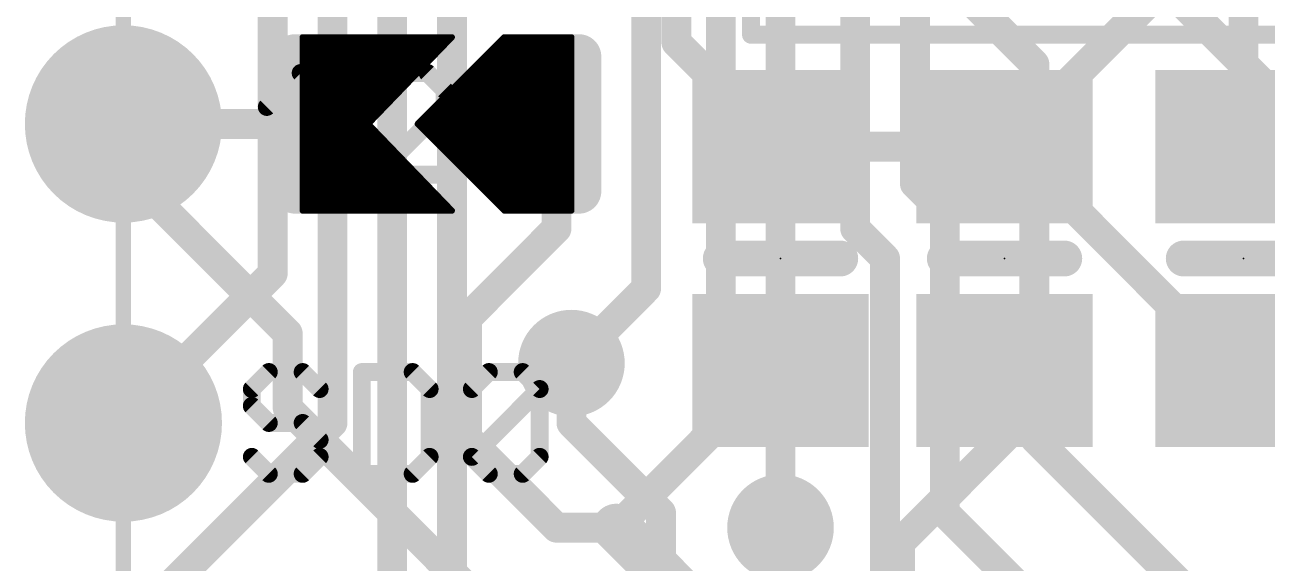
# Model space of a CAD drawing. Extents: x -11.8 to 18.1, y -9.3 to 37.4.
# Drawn here: x 0.43 to 11, y 7.7 to 12.27 of the extents above; entities that cross this region are included whole.
import ezdxf

# ---------------------------------------------------------------- set-up
doc = ezdxf.new("R2010")
doc.units = 0
for name, color, linetype in [('1', 12, 'CONTINUOUS'), ('16', 132, 'CONTINUOUS'), ('17', 110, 'CONTINUOUS'), ('18', 110, 'CONTINUOUS'), ('20', 53, 'CONTINUOUS'), ('21', 40, 'CONTINUOUS'), ('23', 53, 'CONTINUOUS')]:
    doc.layers.add(name, color=color, linetype=linetype)

# ---------------------------------------------------------------- blocks, each defined once
blk = doc.blocks.new('RECT121920X243840R50')
at = {"const_width": 0.1905}
blk.add_lwpolyline([(0.2858, -0.5715), (0.2858, 0.5715, 0.4142), (0.1905, 0.6668), (-0.1905, 0.6668, 0.4142), (-0.2858, 0.5715), (-0.2858, -0.5715, 0.4142), (-0.1905, -0.6668), (0.1905, -0.6668, 0.4142)], format="xyb", close=True, dxfattribs=at)
blk.add_solid([(-0.2159, -0.5969), (0.2159, -0.5969), (-0.2159, 0.5969), (0.2159, 0.5969)])
blk = doc.blocks.new('ROUNDP')
at = {"const_width": 0.5}
blk.add_lwpolyline([(0, -0.25, 1), (0, 0.25, 1), (0, -0.25)], format="xyb", dxfattribs=at)
blk = doc.blocks.new('RECT')
blk.add_solid([(-0.5, -0.5), (0.5, -0.5), (-0.5, 0.5), (0.5, 0.5)])
blk = doc.blocks.new('ROUNDV')
at = {"const_width": 0.5}
blk.add_lwpolyline([(0, -0.25, 1), (0, 0.25, 1), (0, -0.25)], format="xyb", dxfattribs=at)

msp = doc.modelspace()

# ---------------------------------------------------------------- linework, layer by layer
at = {"layer": '1', "const_width": 0.254}
for points in [[(10.795, 17.272), (10.795, 11.237)], [(2.54, 14.224), (2.54, 10.16)], [(3.048, 13.843), (3.048, 8.89)], [(3.556, 13.462), (3.556, 6.096)], [(4.064, 13.081), (4.064, 4.064)], [(10.287, 12.761), (8.763, 11.237)], [(5.9722, 12.427), (5.9722, 12.1228)], [(5.9722, 12.1228), (6.858, 11.237)], [(6.858, 11.237), (8.763, 11.237)], [(8.763, 11.237), (8.829, 11.237)], [(8.829, 11.237), (10.729, 9.337)], [(10.795, 11.237), (11.877, 11.237)], [(2.54, 10.16), (1.27, 8.89)], [(5.08, 8.89), (5.08, 9.398)], [(6.858, 9.337), (6.858, 8.001)], [(8.763, 9.337), (8.763, 8.763)], [(10.729, 9.337), (10.795, 9.337)], [(3.048, 8.89), (1.27, 7.112)], [(5.842, 8.128), (5.08, 8.89)], [(8.763, 8.763), (7.874, 7.874)], [(5.842, 7.493), (5.842, 8.128)], [(7.874, 7.874), (7.874, 7.493)]]:
    msp.add_lwpolyline(points, dxfattribs=at)
at = {"layer": '1', "const_width": 0.127}
for points in [[(6.0171, 12.1677, 1), (5.9273, 12.0779)], [(5.9087, 12.1228, 1), (6.0357, 12.1228)], [(6.858, 11.3005, 1), (6.858, 11.1735)], [(6.8131, 11.1921, 1), (6.9029, 11.2819)], [(8.763, 11.3005, 1), (8.763, 11.1735)], [(8.7181, 11.2819, 1), (8.8079, 11.1921)], [(8.763, 11.1735, 1), (8.763, 11.3005)], [(8.8739, 11.2819, 1), (8.7841, 11.1921)], [(8.829, 11.1735, 1), (8.829, 11.3005)], [(10.795, 11.3005, 1), (10.795, 11.1735)], [(10.7315, 11.237, 1), (10.8585, 11.237)], [(2.5849, 10.1151, 1), (2.4951, 10.2049)], [(2.4765, 10.16, 1), (2.6035, 10.16)], [(5.1435, 9.398, 1), (5.0165, 9.398)], [(6.9215, 9.337, 1), (6.7945, 9.337)], [(8.8265, 9.337, 1), (8.6995, 9.337)], [(10.729, 9.4005, 1), (10.729, 9.2735)], [(10.6841, 9.2921, 1), (10.7739, 9.3819)], [(10.795, 9.2735, 1), (10.795, 9.4005)], [(1.2251, 8.9349, 1), (1.3149, 8.8451)], [(3.0929, 8.8451, 1), (3.0031, 8.9349)], [(5.1249, 8.9349, 1), (5.0351, 8.8451)], [(2.9845, 8.89, 1), (3.1115, 8.89)], [(5.0165, 8.89, 1), (5.1435, 8.89)], [(8.8079, 8.7181, 1), (8.7181, 8.8079)], [(8.6995, 8.763, 1), (8.8265, 8.763)], [(5.9055, 8.128, 1), (5.7785, 8.128)], [(5.7971, 8.0831, 1), (5.8869, 8.1729)], [(6.7945, 8.001, 1), (6.9215, 8.001)], [(7.9375, 7.874, 1), (7.8105, 7.874)], [(7.8291, 7.9189, 1), (7.9189, 7.8291)]]:
    msp.add_lwpolyline(points, format="xyb", dxfattribs=at)
at = {"layer": '16'}
for points, const_width in [([(6.858, 8.001), (6.858, 16.51)], 0.254), ([(7.493, 15.494), (7.493, 10.541)], 0.254), ([(8.001, 14.605), (8.001, 10.922)], 0.254), ([(9.652, 13.081), (13.843, 8.89)], 0.254), ([(6.35, 12.827), (6.35, 8.89)], 0.254), ([(5.715, 10.033), (5.715, 12.446)], 0.254), ([(8.509, 12.446), (9.017, 11.938)], 0.254), ([(2.794, 10.6934), (2.794, 12.1666)], 0.0508), ([(2.794, 12.1666), (4.064, 12.1666)], 0.0508), ([(2.794, 12.1412), (4.0395, 12.1412)], 0.0508), ([(4.064, 12.1666), (3.3528, 11.43)], 0.0508), ([(4.5085, 12.1666), (3.7719, 11.43)], 0.0508), ([(4.4831, 12.1412), (5.08, 12.1412)], 0.0508), ([(5.08, 12.1666), (4.5085, 12.1666)], 0.0508), ([(5.08, 10.6934), (5.08, 12.1666)], 0.0508), ([(2.794, 12.0904), (3.9904, 12.0904)], 0.0508), ([(2.794, 12.0396), (3.9414, 12.0396)], 0.0508), ([(4.3815, 12.0396), (5.08, 12.0396)], 0.0508), ([(4.4323, 12.0904), (5.08, 12.0904)], 0.0508), ([(9.017, 11.938), (9.017, 8.763)], 0.254), ([(2.794, 11.9888), (3.8923, 11.9888)], 0.0508), ([(2.794, 11.938), (3.8433, 11.938)], 0.0508), ([(4.2799, 11.938), (5.08, 11.938)], 0.0508), ([(4.3307, 11.9888), (5.08, 11.9888)], 0.0508), ([(2.794, 11.8872), (3.7942, 11.8872)], 0.0508), ([(2.794, 11.8364), (3.7452, 11.8364)], 0.0508), ([(4.1783, 11.8364), (5.08, 11.8364)], 0.0508), ([(4.2291, 11.8872), (5.08, 11.8872)], 0.0508), ([(2.794, 11.7856), (3.6961, 11.7856)], 0.0508), ([(2.794, 11.7348), (3.6471, 11.7348)], 0.0508), ([(4.0767, 11.7348), (5.08, 11.7348)], 0.0508), ([(4.1275, 11.7856), (5.08, 11.7856)], 0.0508), ([(2.794, 11.684), (3.598, 11.684)], 0.0508), ([(2.794, 11.6332), (3.549, 11.6332)], 0.0508), ([(3.9751, 11.6332), (5.08, 11.6332)], 0.0508), ([(4.0259, 11.684), (5.08, 11.684)], 0.0508), ([(2.921, 11.43), (1.27, 11.43)], 0.254), ([(1.27, 11.43), (1.27, 11.049)], 0.254), ([(2.794, 11.5824), (3.4999, 11.5824)], 0.0508), ([(2.794, 11.5316), (3.4509, 11.5316)], 0.0508), ([(3.8735, 11.5316), (5.08, 11.5316)], 0.0508), ([(3.9243, 11.5824), (5.08, 11.5824)], 0.0508), ([(4.953, 11.43), (4.953, 10.541)], 0.254), ([(2.794, 11.4808), (3.4019, 11.4808)], 0.0508), ([(2.794, 11.43), (3.3528, 11.43)], 0.0508), ([(3.3528, 11.43), (4.064, 10.6934)], 0.0508), ([(3.7719, 11.43), (4.5085, 10.6934)], 0.0508), ([(3.7719, 11.43), (5.08, 11.43)], 0.0508), ([(3.8227, 11.4808), (5.08, 11.4808)], 0.0508), ([(2.794, 11.3792), (3.4018, 11.3792)], 0.0508), ([(2.794, 11.3284), (3.4509, 11.3284)], 0.0508), ([(3.8227, 11.3792), (5.08, 11.3792)], 0.0508), ([(3.8735, 11.3284), (5.08, 11.3284)], 0.0508), ([(2.794, 11.2776), (3.4999, 11.2776)], 0.0508), ([(2.794, 11.2268), (3.549, 11.2268)], 0.0508), ([(2.794, 11.176), (3.598, 11.176)], 0.0508), ([(3.9243, 11.2776), (5.08, 11.2776)], 0.0508), ([(3.9751, 11.2268), (5.08, 11.2268)], 0.0508), ([(4.0259, 11.176), (5.08, 11.176)], 0.0508), ([(1.27, 11.049), (2.667, 9.652)], 0.254), ([(2.794, 11.1252), (3.6471, 11.1252)], 0.0508), ([(2.794, 11.0744), (3.6961, 11.0744)], 0.0508), ([(4.0767, 11.1252), (5.08, 11.1252)], 0.0508), ([(4.1275, 11.0744), (5.08, 11.0744)], 0.0508), ([(2.794, 11.0236), (3.7452, 11.0236)], 0.0508), ([(2.794, 10.9728), (3.7942, 10.9728)], 0.0508), ([(4.1783, 11.0236), (5.08, 11.0236)], 0.0508), ([(4.2291, 10.9728), (5.08, 10.9728)], 0.0508), ([(8.001, 10.922), (8.255, 10.668)], 0.254), ([(2.794, 10.922), (3.8433, 10.922)], 0.0508), ([(2.794, 10.8712), (3.8923, 10.8712)], 0.0508), ([(4.2799, 10.922), (5.08, 10.922)], 0.0508), ([(4.3307, 10.8712), (5.08, 10.8712)], 0.0508), ([(2.794, 10.8204), (3.9414, 10.8204)], 0.0508), ([(2.794, 10.7696), (3.9904, 10.7696)], 0.0508), ([(4.3815, 10.8204), (5.08, 10.8204)], 0.0508), ([(4.4323, 10.7696), (5.08, 10.7696)], 0.0508), ([(8.255, 10.668), (8.255, 8.128)], 0.254), ([(2.794, 10.7188), (4.0395, 10.7188)], 0.0508), ([(4.064, 10.6934), (2.794, 10.6934)], 0.0508), ([(4.4831, 10.7188), (5.08, 10.7188)], 0.0508), ([(4.5085, 10.6934), (5.08, 10.6934)], 0.0508), ([(4.953, 10.541), (4.191, 9.779)], 0.254), ([(7.493, 10.541), (7.747, 10.287)], 0.254), ([(7.747, 10.287), (7.747, 7.493)], 0.254), ([(5.08, 9.398), (5.715, 10.033)], 0.254), ([(4.191, 9.779), (4.191, 8.763)], 0.254), ([(2.667, 9.652), (2.667, 9.017)], 0.254), ([(2.667, 9.017), (4.699, 6.985)], 0.254), ([(6.35, 8.89), (5.461, 8.001)], 0.254), ([(4.191, 8.763), (4.953, 8.001)], 0.254), ([(9.017, 8.763), (11.43, 6.35)], 0.254), ([(8.255, 8.128), (12.573, 3.81)], 0.254), ([(5.461, 8.001), (6.35, 7.112)], 0.4064), ([(4.953, 8.001), (5.461, 8.001)], 0.254)]:
    msp.add_lwpolyline(points, dxfattribs=dict(at, const_width=const_width))
for points, const_width in [([(2.8067, 12.1666, 1), (2.7813, 12.1666)], 0.0254), ([(2.794, 12.1793, 1), (2.794, 12.1539)], 0.0254), ([(2.794, 12.1539, 1), (2.794, 12.1285)], 0.0254), ([(4.0395, 12.1285, 1), (4.0395, 12.1539)], 0.0254), ([(4.0731, 12.1578, 1), (4.0549, 12.1754)], 0.0254), ([(4.064, 12.1539, 1), (4.064, 12.1793)], 0.0254), ([(4.4831, 12.1539, 1), (4.4831, 12.1285)], 0.0254), ([(4.5085, 12.1793, 1), (4.5085, 12.1539)], 0.0254), ([(4.5175, 12.1576, 1), (4.4995, 12.1756)], 0.0254), ([(5.0927, 12.1666, 1), (5.0673, 12.1666)], 0.0254), ([(5.08, 12.1539, 1), (5.08, 12.1793)], 0.0254), ([(5.08, 12.1285, 1), (5.08, 12.1539)], 0.0254), ([(2.794, 12.1031, 1), (2.794, 12.0777)], 0.0254), ([(2.794, 12.0523, 1), (2.794, 12.0269)], 0.0254), ([(3.9414, 12.0269, 1), (3.9414, 12.0523)], 0.0254), ([(3.9904, 12.0777, 1), (3.9904, 12.1031)], 0.0254), ([(4.3815, 12.0523, 1), (4.3815, 12.0269)], 0.0254), ([(4.4323, 12.1031, 1), (4.4323, 12.0777)], 0.0254), ([(5.08, 12.0777, 1), (5.08, 12.1031)], 0.0254), ([(5.08, 12.0269, 1), (5.08, 12.0523)], 0.0254), ([(9.0805, 11.938, 1), (8.9535, 11.938)], 0.127), ([(8.9721, 11.8931, 1), (9.0619, 11.9829)], 0.127), ([(2.794, 12.0015, 1), (2.794, 11.9761)], 0.0254), ([(2.794, 11.9507, 1), (2.794, 11.9253)], 0.0254), ([(3.8433, 11.9253, 1), (3.8433, 11.9507)], 0.0254), ([(3.8923, 11.9761, 1), (3.8923, 12.0015)], 0.0254), ([(4.2799, 11.9507, 1), (4.2799, 11.9253)], 0.0254), ([(4.3307, 12.0015, 1), (4.3307, 11.9761)], 0.0254), ([(5.08, 11.9761, 1), (5.08, 12.0015)], 0.0254), ([(5.08, 11.9253, 1), (5.08, 11.9507)], 0.0254), ([(2.794, 11.8999, 1), (2.794, 11.8745)], 0.0254), ([(2.794, 11.8491, 1), (2.794, 11.8237)], 0.0254), ([(3.7452, 11.8237, 1), (3.7452, 11.8491)], 0.0254), ([(3.7942, 11.8745, 1), (3.7942, 11.8999)], 0.0254), ([(4.1783, 11.8491, 1), (4.1783, 11.8237)], 0.0254), ([(4.2291, 11.8999, 1), (4.2291, 11.8745)], 0.0254), ([(5.08, 11.8745, 1), (5.08, 11.8999)], 0.0254), ([(5.08, 11.8237, 1), (5.08, 11.8491)], 0.0254), ([(2.794, 11.7983, 1), (2.794, 11.7729)], 0.0254), ([(2.794, 11.7475, 1), (2.794, 11.7221)], 0.0254), ([(3.6471, 11.7221, 1), (3.6471, 11.7475)], 0.0254), ([(3.6961, 11.7729, 1), (3.6961, 11.7983)], 0.0254), ([(4.0767, 11.7475, 1), (4.0767, 11.7221)], 0.0254), ([(4.1275, 11.7983, 1), (4.1275, 11.7729)], 0.0254), ([(5.08, 11.7729, 1), (5.08, 11.7983)], 0.0254), ([(5.08, 11.7221, 1), (5.08, 11.7475)], 0.0254), ([(2.794, 11.6967, 1), (2.794, 11.6713)], 0.0254), ([(2.794, 11.6459, 1), (2.794, 11.6205)], 0.0254), ([(3.549, 11.6205, 1), (3.549, 11.6459)], 0.0254), ([(3.598, 11.6713, 1), (3.598, 11.6967)], 0.0254), ([(3.9751, 11.6459, 1), (3.9751, 11.6205)], 0.0254), ([(4.0259, 11.6967, 1), (4.0259, 11.6713)], 0.0254), ([(5.08, 11.6713, 1), (5.08, 11.6967)], 0.0254), ([(5.08, 11.6205, 1), (5.08, 11.6459)], 0.0254), ([(1.27, 11.4935, 1), (1.27, 11.3665)], 0.127), ([(1.3335, 11.43, 1), (1.2065, 11.43)], 0.127), ([(2.794, 11.5951, 1), (2.794, 11.5697)], 0.0254), ([(2.794, 11.5443, 1), (2.794, 11.5189)], 0.0254), ([(2.921, 11.3665, 1), (2.921, 11.4935)], 0.127), ([(3.4509, 11.5189, 1), (3.4509, 11.5443)], 0.0254), ([(3.4999, 11.5697, 1), (3.4999, 11.5951)], 0.0254), ([(3.8735, 11.5443, 1), (3.8735, 11.5189)], 0.0254), ([(3.9243, 11.5951, 1), (3.9243, 11.5697)], 0.0254), ([(5.0165, 11.43, 1), (4.8895, 11.43)], 0.127), ([(5.08, 11.5697, 1), (5.08, 11.5951)], 0.0254), ([(5.08, 11.5189, 1), (5.08, 11.5443)], 0.0254), ([(2.794, 11.4935, 1), (2.794, 11.4681)], 0.0254), ([(2.794, 11.4427, 1), (2.794, 11.4173)], 0.0254), ([(3.3619, 11.4388, 1), (3.3437, 11.4212)], 0.0254), ([(3.3437, 11.4388, 1), (3.3619, 11.4212)], 0.0254), ([(3.3528, 11.4173, 1), (3.3528, 11.4427)], 0.0254), ([(3.4019, 11.4681, 1), (3.4019, 11.4935)], 0.0254), ([(3.7809, 11.439, 1), (3.7629, 11.421)], 0.0254), ([(3.7719, 11.4427, 1), (3.7719, 11.4173)], 0.0254), ([(3.7629, 11.439, 1), (3.7809, 11.421)], 0.0254), ([(3.8227, 11.4935, 1), (3.8227, 11.4681)], 0.0254), ([(5.08, 11.4681, 1), (5.08, 11.4935)], 0.0254), ([(5.08, 11.4173, 1), (5.08, 11.4427)], 0.0254), ([(2.794, 11.3919, 1), (2.794, 11.3665)], 0.0254), ([(2.794, 11.3411, 1), (2.794, 11.3157)], 0.0254), ([(3.4018, 11.3665, 1), (3.4018, 11.3919)], 0.0254), ([(3.4509, 11.3157, 1), (3.4509, 11.3411)], 0.0254), ([(3.8227, 11.3919, 1), (3.8227, 11.3665)], 0.0254), ([(3.8735, 11.3411, 1), (3.8735, 11.3157)], 0.0254), ([(5.08, 11.3665, 1), (5.08, 11.3919)], 0.0254), ([(5.08, 11.3157, 1), (5.08, 11.3411)], 0.0254), ([(2.794, 11.2903, 1), (2.794, 11.2649)], 0.0254), ([(2.794, 11.2395, 1), (2.794, 11.2141)], 0.0254), ([(2.794, 11.1887, 1), (2.794, 11.1633)], 0.0254), ([(3.4999, 11.2649, 1), (3.4999, 11.2903)], 0.0254), ([(3.549, 11.2141, 1), (3.549, 11.2395)], 0.0254), ([(3.598, 11.1633, 1), (3.598, 11.1887)], 0.0254), ([(3.9243, 11.2903, 1), (3.9243, 11.2649)], 0.0254), ([(3.9751, 11.2395, 1), (3.9751, 11.2141)], 0.0254), ([(4.0259, 11.1887, 1), (4.0259, 11.1633)], 0.0254), ([(5.08, 11.2649, 1), (5.08, 11.2903)], 0.0254), ([(5.08, 11.2141, 1), (5.08, 11.2395)], 0.0254), ([(5.08, 11.1633, 1), (5.08, 11.1887)], 0.0254), ([(1.3149, 11.0939, 1), (1.2251, 11.0041)], 0.127), ([(1.2065, 11.049, 1), (1.3335, 11.049)], 0.127), ([(2.794, 11.1379, 1), (2.794, 11.1125)], 0.0254), ([(2.794, 11.0871, 1), (2.794, 11.0617)], 0.0254), ([(3.6471, 11.1125, 1), (3.6471, 11.1379)], 0.0254), ([(3.6961, 11.0617, 1), (3.6961, 11.0871)], 0.0254), ([(4.0767, 11.1379, 1), (4.0767, 11.1125)], 0.0254), ([(4.1275, 11.0871, 1), (4.1275, 11.0617)], 0.0254), ([(5.08, 11.1125, 1), (5.08, 11.1379)], 0.0254), ([(5.08, 11.0617, 1), (5.08, 11.0871)], 0.0254), ([(2.794, 11.0363, 1), (2.794, 11.0109)], 0.0254), ([(2.794, 10.9855, 1), (2.794, 10.9601)], 0.0254), ([(3.7452, 11.0109, 1), (3.7452, 11.0363)], 0.0254), ([(3.7942, 10.9601, 1), (3.7942, 10.9855)], 0.0254), ([(4.1783, 11.0363, 1), (4.1783, 11.0109)], 0.0254), ([(4.2291, 10.9855, 1), (4.2291, 10.9601)], 0.0254), ([(5.08, 11.0109, 1), (5.08, 11.0363)], 0.0254), ([(5.08, 10.9601, 1), (5.08, 10.9855)], 0.0254), ([(8.0459, 10.9669, 1), (7.9561, 10.8771)], 0.127), ([(2.794, 10.9347, 1), (2.794, 10.9093)], 0.0254), ([(2.794, 10.8839, 1), (2.794, 10.8585)], 0.0254), ([(3.8433, 10.9093, 1), (3.8433, 10.9347)], 0.0254), ([(3.8923, 10.8585, 1), (3.8923, 10.8839)], 0.0254), ([(4.2799, 10.9347, 1), (4.2799, 10.9093)], 0.0254), ([(4.3307, 10.8839, 1), (4.3307, 10.8585)], 0.0254), ([(5.08, 10.9093, 1), (5.08, 10.9347)], 0.0254), ([(5.08, 10.8585, 1), (5.08, 10.8839)], 0.0254), ([(7.9375, 10.922, 1), (8.0645, 10.922)], 0.127), ([(2.794, 10.8331, 1), (2.794, 10.8077)], 0.0254), ([(2.794, 10.7823, 1), (2.794, 10.7569)], 0.0254), ([(3.9414, 10.8077, 1), (3.9414, 10.8331)], 0.0254), ([(3.9904, 10.7569, 1), (3.9904, 10.7823)], 0.0254), ([(4.3815, 10.8331, 1), (4.3815, 10.8077)], 0.0254), ([(4.4323, 10.7823, 1), (4.4323, 10.7569)], 0.0254), ([(5.08, 10.8077, 1), (5.08, 10.8331)], 0.0254), ([(5.08, 10.7569, 1), (5.08, 10.7823)], 0.0254), ([(8.3185, 10.668, 1), (8.1915, 10.668)], 0.127), ([(8.2101, 10.6231, 1), (8.2999, 10.7129)], 0.127), ([(2.794, 10.7315, 1), (2.794, 10.7061)], 0.0254), ([(2.794, 10.7061, 1), (2.794, 10.6807)], 0.0254), ([(2.7813, 10.6934, 1), (2.8067, 10.6934)], 0.0254), ([(4.0395, 10.7061, 1), (4.0395, 10.7315)], 0.0254), ([(4.0549, 10.6846, 1), (4.0731, 10.7022)], 0.0254), ([(4.064, 10.6807, 1), (4.064, 10.7061)], 0.0254), ([(4.4831, 10.7315, 1), (4.4831, 10.7061)], 0.0254), ([(4.5085, 10.7061, 1), (4.5085, 10.6807)], 0.0254), ([(4.4995, 10.6844, 1), (4.5175, 10.7024)], 0.0254), ([(5.0673, 10.6934, 1), (5.0927, 10.6934)], 0.0254), ([(5.08, 10.7061, 1), (5.08, 10.7315)], 0.0254), ([(5.08, 10.6807, 1), (5.08, 10.7061)], 0.0254), ([(4.8895, 10.541, 1), (5.0165, 10.541)], 0.127), ([(4.9979, 10.4961, 1), (4.9081, 10.5859)], 0.127), ([(7.5379, 10.5859, 1), (7.4481, 10.4961)], 0.127), ([(7.4295, 10.541, 1), (7.5565, 10.541)], 0.127), ([(7.8105, 10.287, 1), (7.6835, 10.287)], 0.127), ([(7.7021, 10.2421, 1), (7.7919, 10.3319)], 0.127), ([(5.7599, 9.9881, 1), (5.6701, 10.0779)], 0.127), ([(5.6515, 10.033, 1), (5.7785, 10.033)], 0.127), ([(4.2545, 9.779, 1), (4.1275, 9.779)], 0.127), ([(4.1461, 9.8239, 1), (4.2359, 9.7341)], 0.127), ([(2.7305, 9.652, 1), (2.6035, 9.652)], 0.127), ([(2.6221, 9.6071, 1), (2.7119, 9.6969)], 0.127), ([(5.0351, 9.4429, 1), (5.1249, 9.3531)], 0.127), ([(2.7119, 9.0619, 1), (2.6221, 8.9721)], 0.127), ([(2.6035, 9.017, 1), (2.7305, 9.017)], 0.127), ([(6.3949, 8.8451, 1), (6.3051, 8.9349)], 0.127), ([(4.2359, 8.8079, 1), (4.1461, 8.7181)], 0.127), ([(6.2865, 8.89, 1), (6.4135, 8.89)], 0.127), ([(9.0619, 8.8079, 1), (8.9721, 8.7181)], 0.127), ([(4.1275, 8.763, 1), (4.2545, 8.763)], 0.127), ([(8.9535, 8.763, 1), (9.0805, 8.763)], 0.127), ([(8.2999, 8.1729, 1), (8.2101, 8.0831)], 0.127), ([(5.5328, 8.0728, 1), (5.3892, 7.9292)], 0.2032), ([(8.1915, 8.128, 1), (8.3185, 8.128)], 0.127), ([(4.953, 8.0645, 1), (4.953, 7.9375)], 0.127), ([(4.9081, 7.9561, 1), (4.9979, 8.0459)], 0.127), ([(5.4161, 8.0459, 1), (5.5059, 7.9561)], 0.127), ([(5.461, 7.9375, 1), (5.461, 8.0645)], 0.127), ([(6.7945, 8.001, 1), (6.9215, 8.001)], 0.127)]:
    msp.add_lwpolyline(points, format="xyb", dxfattribs=dict(at, const_width=const_width))
at = {"layer": '20', "const_width": 0.13}
msp.add_lwpolyline([(1.27, 15.24), (1.27, -9.189)], dxfattribs=at)
at = {"layer": '21'}
for points, const_width in [([(6.6072, 19.8166), (6.6072, 12.1874)], 0.1524), ([(11.1728, 12.1874), (6.6072, 12.1874)], 0.1524), ([(2.4892, 11.5744), (2.7773, 11.8625)], 0.1524), ([(2.7773, 11.8625), (3.0654, 11.5744)], 0.1524), ([(3.5688, 11.8625), (3.4247, 11.7185)], 0.1524), ([(3.8569, 11.8625), (3.5688, 11.8625)], 0.1524), ([(4.0009, 11.7185), (3.8569, 11.8625)], 0.1524), ([(4.0009, 11.5744), (4.0009, 11.7185)], 0.1524), ([(2.4892, 10.9982), (2.4892, 11.5744)], 0.1524), ([(3.0654, 11.5744), (3.0654, 10.9982)], 0.1524), ([(3.4247, 10.9982), (4.0009, 11.5744)], 0.1524), ([(2.4892, 11.4304), (3.0654, 11.4304)], 0.1524), ([(4.0009, 10.9982), (3.4247, 10.9982)], 0.1524), ([(6.35, 10.287), (7.366, 10.287)], 0.3048), ([(8.255, 10.287), (9.271, 10.287)], 0.3048), ([(11.303, 10.287), (10.287, 10.287)], 0.3048), ([(2.5063, 9.3225), (2.3622, 9.1785)], 0.1524), ([(2.7944, 9.3225), (2.5063, 9.3225)], 0.1524), ([(2.9384, 9.1785), (2.7944, 9.3225)], 0.1524), ([(3.2977, 9.3225), (3.2977, 8.4582)], 0.1524), ([(3.7299, 9.3225), (3.2977, 9.3225)], 0.1524), ([(3.8739, 9.1785), (3.7299, 9.3225)], 0.1524), ([(4.2332, 9.1785), (4.3773, 9.3225)], 0.1524), ([(4.3773, 9.3225), (4.6654, 9.3225)], 0.1524), ([(4.6654, 9.3225), (4.8095, 9.1785)], 0.1524), ([(2.3622, 9.1785), (2.3622, 9.0344)], 0.1524), ([(3.8739, 8.6023), (3.8739, 9.1785)], 0.1524), ([(4.2332, 8.6023), (4.2332, 9.1785)], 0.1524), ([(4.2332, 8.6023), (4.8095, 9.1785)], 0.1524), ([(4.8095, 9.1785), (4.8095, 8.6023)], 0.1524), ([(2.3622, 9.0344), (2.5063, 8.8904)], 0.1524), ([(2.5063, 8.8904), (2.7944, 8.8904)], 0.1524), ([(2.7944, 8.8904), (2.9384, 8.7463)], 0.1524), ([(2.9384, 8.7463), (2.9384, 8.6023)], 0.1524), ([(2.5063, 8.4582), (2.3622, 8.6023)], 0.1524), ([(2.9384, 8.6023), (2.7944, 8.4582)], 0.1524), ([(3.7299, 8.4582), (3.8739, 8.6023)], 0.1524), ([(4.3773, 8.4582), (4.2332, 8.6023)], 0.1524), ([(4.8095, 8.6023), (4.6654, 8.4582)], 0.1524), ([(2.7944, 8.4582), (2.5063, 8.4582)], 0.1524), ([(3.2977, 8.4582), (3.7299, 8.4582)], 0.1524), ([(4.6654, 8.4582), (4.3773, 8.4582)], 0.1524)]:
    msp.add_lwpolyline(points, dxfattribs=dict(at, const_width=const_width))
for points, const_width in [([(6.6072, 12.2255, 1), (6.6072, 12.1493)], 0.0762), ([(6.5691, 12.1874, 1), (6.6453, 12.1874)], 0.0762), ([(2.8043, 11.8895, 1), (2.7504, 11.8356)], 0.0762), ([(2.8043, 11.8356, 1), (2.7504, 11.8895)], 0.0762), ([(3.5688, 11.9006, 1), (3.5688, 11.8244)], 0.0762), ([(3.5957, 11.8356, 1), (3.5418, 11.8895)], 0.0762), ([(3.8838, 11.8895, 1), (3.8299, 11.8356)], 0.0762), ([(3.8569, 11.8244, 1), (3.8569, 11.9006)], 0.0762), ([(3.3978, 11.7454, 1), (3.4517, 11.6915)], 0.0762), ([(4.039, 11.7185, 1), (3.9628, 11.7185)], 0.0762), ([(3.974, 11.6915, 1), (4.0279, 11.7454)], 0.0762), ([(2.5273, 11.5744, 1), (2.4511, 11.5744)], 0.0762), ([(2.4623, 11.6014, 1), (2.5161, 11.5475)], 0.0762), ([(3.1035, 11.5744, 1), (3.0273, 11.5744)], 0.0762), ([(3.0385, 11.5475, 1), (3.0924, 11.6014)], 0.0762), ([(4.0279, 11.5475, 1), (3.974, 11.6014)], 0.0762), ([(3.9628, 11.5744, 1), (4.039, 11.5744)], 0.0762), ([(2.4892, 11.4685, 1), (2.4892, 11.3923)], 0.0762), ([(3.0654, 11.3923, 1), (3.0654, 11.4685)], 0.0762), ([(2.4511, 10.9982, 1), (2.5273, 10.9982)], 0.0762), ([(3.0273, 10.9982, 1), (3.1035, 10.9982)], 0.0762), ([(3.4247, 11.0363, 1), (3.4247, 10.9601)], 0.0762), ([(3.3978, 11.0251, 1), (3.4517, 10.9713)], 0.0762), ([(4.0009, 10.9601, 1), (4.0009, 11.0363)], 0.0762), ([(6.35, 10.3632, 1), (6.35, 10.2108)], 0.1524), ([(7.366, 10.2108, 1), (7.366, 10.3632)], 0.1524), ([(8.255, 10.3632, 1), (8.255, 10.2108)], 0.1524), ([(9.271, 10.2108, 1), (9.271, 10.3632)], 0.1524), ([(10.287, 10.3632, 1), (10.287, 10.2108)], 0.1524), ([(2.5063, 9.3606, 1), (2.5063, 9.2844)], 0.0762), ([(2.5332, 9.2956, 1), (2.4793, 9.3495)], 0.0762), ([(2.8213, 9.3495, 1), (2.7674, 9.2956)], 0.0762), ([(2.7944, 9.2844, 1), (2.7944, 9.3606)], 0.0762), ([(3.3358, 9.3225, 1), (3.2596, 9.3225)], 0.0762), ([(3.2977, 9.3606, 1), (3.2977, 9.2844)], 0.0762), ([(3.7568, 9.3495, 1), (3.7029, 9.2956)], 0.0762), ([(3.7299, 9.2844, 1), (3.7299, 9.3606)], 0.0762), ([(4.3773, 9.3606, 1), (4.3773, 9.2844)], 0.0762), ([(4.4042, 9.2956, 1), (4.3504, 9.3495)], 0.0762), ([(4.6923, 9.3495, 1), (4.6385, 9.2956)], 0.0762), ([(4.6654, 9.2844, 1), (4.6654, 9.3606)], 0.0762), ([(2.4003, 9.1785, 1), (2.3241, 9.1785)], 0.0762), ([(2.3353, 9.2054, 1), (2.3891, 9.1515)], 0.0762), ([(2.9115, 9.1515, 1), (2.9654, 9.2054)], 0.0762), ([(3.912, 9.1785, 1), (3.8358, 9.1785)], 0.0762), ([(3.847, 9.1515, 1), (3.9009, 9.2054)], 0.0762), ([(4.2713, 9.1785, 1), (4.1951, 9.1785)], 0.0762), ([(4.2063, 9.2054, 1), (4.2602, 9.1515)], 0.0762), ([(4.8476, 9.1785, 1), (4.7714, 9.1785)], 0.0762), ([(4.8364, 9.1515, 1), (4.7825, 9.2054)], 0.0762), ([(4.7825, 9.1515, 1), (4.8364, 9.2054)], 0.0762), ([(2.3891, 9.0614, 1), (2.3353, 9.0075)], 0.0762), ([(2.3241, 9.0344, 1), (2.4003, 9.0344)], 0.0762), ([(2.5063, 8.9285, 1), (2.5063, 8.8523)], 0.0762), ([(2.4793, 8.8634, 1), (2.5332, 8.9173)], 0.0762), ([(2.8213, 8.9173, 1), (2.7674, 8.8634)], 0.0762), ([(2.7944, 8.8523, 1), (2.7944, 8.9285)], 0.0762), ([(2.9765, 8.7463, 1), (2.9003, 8.7463)], 0.0762), ([(2.9115, 8.7194, 1), (2.9654, 8.7733)], 0.0762), ([(2.3891, 8.6292, 1), (2.3353, 8.5753)], 0.0762), ([(2.9654, 8.5753, 1), (2.9115, 8.6292)], 0.0762), ([(3.9009, 8.5753, 1), (3.847, 8.6292)], 0.0762), ([(4.2602, 8.6292, 1), (4.2063, 8.5753)], 0.0762), ([(4.2063, 8.6292, 1), (4.2602, 8.5753)], 0.0762), ([(4.8364, 8.5753, 1), (4.7825, 8.6292)], 0.0762), ([(2.9003, 8.6023, 1), (2.9765, 8.6023)], 0.0762), ([(3.8358, 8.6023, 1), (3.912, 8.6023)], 0.0762), ([(4.1951, 8.6023, 1), (4.2713, 8.6023)], 0.0762), ([(4.7714, 8.6023, 1), (4.8476, 8.6023)], 0.0762), ([(2.5063, 8.4963, 1), (2.5063, 8.4201)], 0.0762), ([(2.4793, 8.4313, 1), (2.5332, 8.4851)], 0.0762), ([(2.7674, 8.4851, 1), (2.8213, 8.4313)], 0.0762), ([(2.7944, 8.4201, 1), (2.7944, 8.4963)], 0.0762), ([(3.2977, 8.4963, 1), (3.2977, 8.4201)], 0.0762), ([(3.2596, 8.4582, 1), (3.3358, 8.4582)], 0.0762), ([(3.7029, 8.4851, 1), (3.7568, 8.4313)], 0.0762), ([(3.7299, 8.4201, 1), (3.7299, 8.4963)], 0.0762), ([(4.3773, 8.4963, 1), (4.3773, 8.4201)], 0.0762), ([(4.3504, 8.4313, 1), (4.4042, 8.4851)], 0.0762), ([(4.6385, 8.4851, 1), (4.6923, 8.4313)], 0.0762), ([(4.6654, 8.4201, 1), (4.6654, 8.4963)], 0.0762)]:
    msp.add_lwpolyline(points, format="xyb", dxfattribs=dict(at, const_width=const_width))
at = {"layer": '23'}
for p in [(6.858, 10.287), (8.763, 10.287), (10.795, 10.287)]:
    msp.add_point(p, dxfattribs=at)

# ---------------------------------------------------------------- block references
at = {"layer": '1', "xscale": 1.3, "yscale": 1.5}
for p, rotation in [((6.858, 11.237), 90), ((8.763, 11.237), 90), ((10.795, 11.237), 270), ((6.858, 9.337), 90), ((8.763, 9.337), 90), ((10.795, 9.337), 270)]:
    msp.add_blockref('RECT', p, dxfattribs=dict(at, rotation=rotation))
at = {"layer": '16', "rotation": 180}
for p in [(2.921, 11.43), (4.953, 11.43)]:
    msp.add_blockref('RECT121920X243840R50', p, dxfattribs=at)
at = {"layer": '17', "xscale": 1.6764, "yscale": 1.6764}
for p in [(1.27, 11.43), (1.27, 11.43), (1.27, 8.89), (1.27, 8.89)]:
    msp.add_blockref('ROUNDP', p, dxfattribs=at)
at = {"layer": '18', "xscale": 0.9064, "yscale": 0.9064}
for p in [(5.08, 9.398), (5.08, 9.398), (6.858, 8.001), (6.858, 8.001)]:
    msp.add_blockref('ROUNDV', p, dxfattribs=at)

doc.saveas('drawing.dxf')
